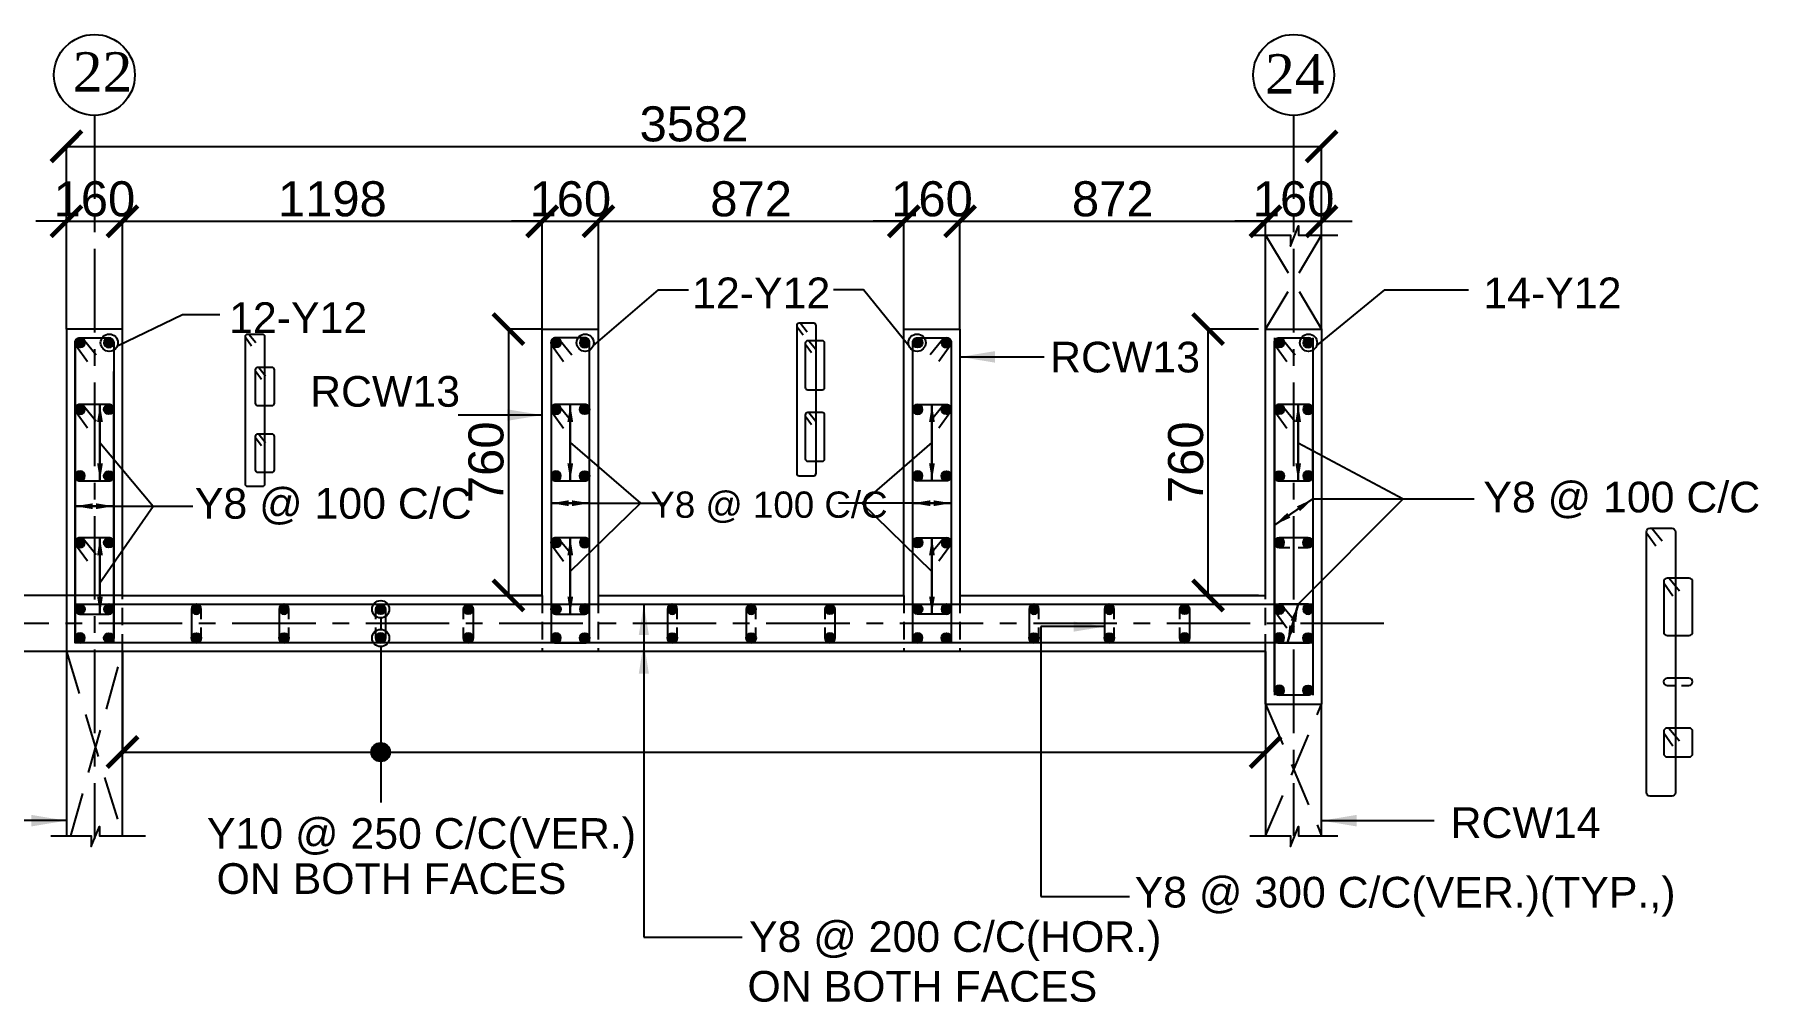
# Model space of a CAD drawing. Header units: inches. Extents: x 200139 to 352388, y -289304 to -188971.
# Drawn here: x 301355 to 321034, y -210664 to -199629 of the extents above; entities that cross this region are included whole.
import ezdxf

# ---------------------------------------------------------------- set-up
doc = ezdxf.new("R2010")
doc.units = ezdxf.units.IN
doc.header["$MEASUREMENT"] = 0
doc.linetypes.add('CENTER', pattern=[50.8, 31.75, -6.35, 6.35, -6.35])
doc.linetypes.add('Hidden', pattern=[3, 2, -1])
for name, color, linetype in [('1', 8, 'Continuous'), ('160 WALL OPEING', 1, 'Continuous'), ('5', 2, 'Continuous'), ('ARROW', 5, 'Continuous'), ('DIM', 251, 'Continuous'), ('GIRD CIR', 1, 'Continuous'), ('GIRD TEXT', 4, 'Continuous'), ('GRID', 8, 'CENTER'), ('LINKS', 3, 'Continuous'), ('OPENING', 1, 'Continuous'), ('SHEAR WALL', 6, 'Continuous'), ('STRRIUPS', 6, 'Continuous'), ('Ttxt', 3, 'Continuous')]:
    doc.layers.add(name, color=color, linetype=linetype)
doc.layers.add('Tex', color=3, linetype='Continuous', lineweight=13)
doc.styles.add('Arial', font='arial.ttf', dxfattribs={"height": 400})
doc.styles.add('T200', font='sanss___.ttf', dxfattribs={"height": 250})
doc.styles.add('T400', font='romantic.ttf')
doc.dimstyles.new('SCALE-25', dxfattribs={"dimtxt": 400, "dimasz": 350, "dimexe": 0, "dimexo": 0, "dimgap": 50, "dimtad": 1, "dimdec": 0, "dimlfac": 0.25, "dimzin": 0, "dimdsep": 46, "dimtxsty": 'Arial', "dimblk": 'ARCHTICK', "dimcen": 0, "dimclrd": 5, "dimclre": 8, "dimclrt": 1, "dimadec": 0, "dimazin": 0, "dimtfac": 1, "dimtdec": 0, "dimtix": 1, "dimtmove": 2, "dimatfit": 3, "dimfxl": 0, "dimtolj": 1, "dimtzin": 0, "dimlwd": -1, "dimarcsym": 0})
doc.dimstyles.new('T200', dxfattribs={"dimtxt": 300, "dimasz": 150, "dimexe": 0, "dimexo": 0, "dimgap": 5, "dimtad": 1, "dimdec": 0, "dimrnd": 5, "dimzin": 0, "dimdsep": 46, "dimtxsty": 'T200', "dimblk": 'ARCHTICK', "dimcen": 300, "dimclrd": 5, "dimclre": 252, "dimclrt": 1, "dimadec": 0, "dimazin": 0, "dimtfac": 50, "dimtdec": 0, "dimtofl": 0, "dimtmove": 2, "dimatfit": 3, "dimfxl": 1, "dimtolj": 1, "dimtzin": 0, "dimarcsym": 2})

# ---------------------------------------------------------------- blocks, each defined once
blk = doc.blocks.new('R1')
at = {"layer": '5'}
h = blk.add_hatch(color=256, dxfattribs=at)
edge = h.paths.add_edge_path()
edge.add_arc((0, 0), 69.6, 0, 360)
at = {"layer": '5', "color": 6}
blk.add_circle((0, 0), 69.6, dxfattribs=at)
blk = doc.blocks.new('_ARCHTICK')
at = {"color": 0, "linetype": 'ByBlock', "const_width": 0.15}
blk.add_lwpolyline([(-0.5, -0.5), (0.5, 0.5)], dxfattribs=at)
blk = doc.blocks.new('*D98')
at = {"layer": 'Defpoints', "color": 0}
for p in [(307151, -202991, 15), (306765, -206031), (307151, -206031, 15)]:
    blk.add_point(p, dxfattribs=at)
at = {"layer": 'DIM', "color": 8, "lineweight": -2}
for p, q in [((307151, -202991), (306765, -202991)), ((307151, -206031), (306765, -206031))]:
    blk.add_line(p, q, dxfattribs=at)
at = {"layer": 'DIM', "color": 5}
blk.add_line((306765, -202991), (306765, -206031), dxfattribs=at)
at = {"layer": 'DIM', "color": 5, "xscale": 350, "yscale": 350, "zscale": 350}
for p, rotation in [((306765, -202991), 90), ((306765, -206031), 270)]:
    blk.add_blockref('_ARCHTICK', p, dxfattribs=dict(at, rotation=rotation))
at = {"layer": 'DIM', "color": 1, "insert": (306511, -204511), "char_height": 400, "attachment_point": 5, "rotation": 90, "style": 'Arial'}
blk.add_mtext('\\A1;760', dxfattribs=at)
blk = doc.blocks.new('ARCHTICK')
at = {"color": 0, "const_width": 0.15}
blk.add_lwpolyline([(-0.5, -0.5), (0.5, 0.5)], dxfattribs=at)
blk = doc.blocks.new('*D99')
at = {"layer": 'Defpoints', "color": 0}
for p in [(301007, -206031), (302359, -206031, 15), (301719, -206671, 15)]:
    blk.add_point(p, dxfattribs=at)
at = {"layer": 'DIM', "color": 5}
for p, q in [((301007, -206031), (301007, -205681)), ((301007, -206671), (301007, -206031)), ((301007, -206671), (301007, -207021))]:
    blk.add_line(p, q, dxfattribs=at)
at = {"layer": 'DIM', "color": 8, "lineweight": -2}
for p, q in [((302359, -206031), (301007, -206031)), ((301719, -206671), (301007, -206671))]:
    blk.add_line(p, q, dxfattribs=at)
at = {"layer": 'DIM', "color": 5, "xscale": 350, "yscale": 350, "zscale": 350}
for p, rotation in [((301007, -206031), 270), ((301007, -206671), 90)]:
    blk.add_blockref('_ARCHTICK', p, dxfattribs=dict(at, rotation=rotation))
at = {"layer": 'DIM', "color": 1, "insert": (300753, -206351), "char_height": 400, "attachment_point": 5, "rotation": 90, "style": 'Arial'}
blk.add_mtext('\\A1;160', dxfattribs=at)
blk = doc.blocks.new('A$C3B863E9A')
at = {"layer": 'STRRIUPS', "ltscale": 0.2}
for p, q in [((0, 0), (158, -194)), ((-81, -72), (61, -268)), ((113, -472), (255, -668)), ((193, -400), (352, -594)), ((113, -2112, 59), (255, -2308, 59)), ((193, -2040, 59), (352, -2234, 59))]:
    blk.add_line(p, q, dxfattribs=at)
for points in [[(-26, -3480), (304, -3480, 0.414214), (359, -3425), (359, -55, 0.414214), (304, 0), (-26, 0, 0.414214), (-81, -55), (-81, -3425, 0.414214)], [(168, -1520), (498, -1520, 0.414214), (553, -1465), (553, -455, 0.414214), (498, -400), (168, -400, 0.414214), (113, -455), (113, -1465, 0.414214)]]:
    blk.add_lwpolyline(points, format="xyb", close=True, dxfattribs=at)
at = {"layer": 'STRRIUPS', "ltscale": 0.2, "elevation": 59}
blk.add_lwpolyline([(168, -3151), (498, -3151, 0.414214), (553, -3096), (553, -2095, 0.414214), (498, -2040), (168, -2040, 0.414214), (113, -2095), (113, -3096, 0.414214)], format="xyb", close=True, dxfattribs=at)
blk = doc.blocks.new('*D100')
at = {"layer": 'Defpoints', "color": 0}
for p in [(302359, -201761), (301719, -202991, 15), (302359, -202991, 15)]:
    blk.add_point(p, dxfattribs=at)
at = {"layer": 'DIM', "color": 5}
for p, q in [((301719, -201761), (301369, -201761)), ((301719, -201761), (302359, -201761)), ((302359, -201761), (302709, -201761))]:
    blk.add_line(p, q, dxfattribs=at)
at = {"layer": 'DIM', "color": 8, "lineweight": -2}
for p, q in [((301719, -202991), (301719, -201761)), ((302359, -202991), (302359, -201761))]:
    blk.add_line(p, q, dxfattribs=at)
at = {"layer": 'DIM', "color": 5, "xscale": 350, "yscale": 350, "zscale": 350}
blk.add_blockref('_ARCHTICK', (301719, -201761), dxfattribs=at)
at = {"layer": 'DIM', "color": 5, "xscale": 350, "yscale": 350, "zscale": 350, "rotation": 180}
blk.add_blockref('_ARCHTICK', (302359, -201761), dxfattribs=at)
at = {"layer": 'DIM', "color": 1, "insert": (302039, -201507), "char_height": 400, "attachment_point": 5, "style": 'Arial'}
blk.add_mtext('\\A1;160', dxfattribs=at)
blk = doc.blocks.new('*D101')
at = {"layer": 'Defpoints', "color": 0}
for p in [(307151, -201761), (302359, -202991, 15), (307151, -202991)]:
    blk.add_point(p, dxfattribs=at)
at = {"layer": 'DIM', "color": 8, "lineweight": -2}
for p, q in [((302359, -202991), (302359, -201761)), ((307151, -202991), (307151, -201761))]:
    blk.add_line(p, q, dxfattribs=at)
at = {"layer": 'DIM', "color": 5}
blk.add_line((302359, -201761), (307151, -201761), dxfattribs=at)
at = {"layer": 'DIM', "color": 5, "xscale": 350, "yscale": 350, "zscale": 350, "rotation": 180}
blk.add_blockref('_ARCHTICK', (302359, -201761), dxfattribs=at)
at = {"layer": 'DIM', "color": 5, "xscale": 350, "yscale": 350, "zscale": 350}
blk.add_blockref('_ARCHTICK', (307151, -201761), dxfattribs=at)
at = {"layer": 'DIM', "color": 1, "insert": (304755, -201507), "char_height": 400, "attachment_point": 5, "style": 'Arial'}
blk.add_mtext('\\A1;1198', dxfattribs=at)
blk = doc.blocks.new('*D102')
at = {"layer": 'Defpoints', "color": 0}
for p in [(307791, -201761), (307151, -202991), (307791, -202991, 15)]:
    blk.add_point(p, dxfattribs=at)
at = {"layer": 'DIM', "color": 5}
for p, q in [((307151, -201761), (306801, -201761)), ((307151, -201761), (307791, -201761)), ((307791, -201761), (308141, -201761))]:
    blk.add_line(p, q, dxfattribs=at)
at = {"layer": 'DIM', "color": 8, "lineweight": -2}
for p, q in [((307151, -202991), (307151, -201761)), ((307791, -202991), (307791, -201761))]:
    blk.add_line(p, q, dxfattribs=at)
at = {"layer": 'DIM', "color": 5, "xscale": 350, "yscale": 350, "zscale": 350}
blk.add_blockref('_ARCHTICK', (307151, -201761), dxfattribs=at)
at = {"layer": 'DIM', "color": 5, "xscale": 350, "yscale": 350, "zscale": 350, "rotation": 180}
blk.add_blockref('_ARCHTICK', (307791, -201761), dxfattribs=at)
at = {"layer": 'DIM', "color": 1, "insert": (307471, -201507), "char_height": 400, "attachment_point": 5, "style": 'Arial'}
blk.add_mtext('\\A1;160', dxfattribs=at)
blk = doc.blocks.new('*D103')
at = {"layer": 'Defpoints', "color": 0}
for p in [(311279, -201761), (307791, -202991, 15), (311279, -202991, 15)]:
    blk.add_point(p, dxfattribs=at)
at = {"layer": 'DIM', "color": 8, "lineweight": -2}
for p, q in [((307791, -202991), (307791, -201761)), ((311279, -202991), (311279, -201761))]:
    blk.add_line(p, q, dxfattribs=at)
at = {"layer": 'DIM', "color": 5}
blk.add_line((307791, -201761), (311279, -201761), dxfattribs=at)
at = {"layer": 'DIM', "color": 5, "xscale": 350, "yscale": 350, "zscale": 350, "rotation": 180}
blk.add_blockref('_ARCHTICK', (307791, -201761), dxfattribs=at)
at = {"layer": 'DIM', "color": 5, "xscale": 350, "yscale": 350, "zscale": 350}
blk.add_blockref('_ARCHTICK', (311279, -201761), dxfattribs=at)
at = {"layer": 'DIM', "color": 1, "insert": (309535, -201507), "char_height": 400, "attachment_point": 5, "style": 'Arial'}
blk.add_mtext('\\A1;872', dxfattribs=at)
blk = doc.blocks.new('*D104')
at = {"layer": 'Defpoints', "color": 0}
for p in [(311919, -201761), (311279, -202991, 15), (311919, -202991, 15)]:
    blk.add_point(p, dxfattribs=at)
at = {"layer": 'DIM', "color": 5}
for p, q in [((311279, -201761), (310929, -201761)), ((311279, -201761), (311919, -201761)), ((311919, -201761), (312269, -201761))]:
    blk.add_line(p, q, dxfattribs=at)
at = {"layer": 'DIM', "color": 8, "lineweight": -2}
for p, q in [((311279, -202991), (311279, -201761)), ((311919, -202991), (311919, -201761))]:
    blk.add_line(p, q, dxfattribs=at)
at = {"layer": 'DIM', "color": 5, "xscale": 350, "yscale": 350, "zscale": 350}
blk.add_blockref('_ARCHTICK', (311279, -201761), dxfattribs=at)
at = {"layer": 'DIM', "color": 5, "xscale": 350, "yscale": 350, "zscale": 350, "rotation": 180}
blk.add_blockref('_ARCHTICK', (311919, -201761), dxfattribs=at)
at = {"layer": 'DIM', "color": 1, "insert": (311599, -201507), "char_height": 400, "attachment_point": 5, "style": 'Arial'}
blk.add_mtext('\\A1;160', dxfattribs=at)
blk = doc.blocks.new('*D105')
at = {"layer": 'Defpoints', "color": 0}
for p in [(315407, -201761), (315407, -201919, 15), (311919, -202991, 15)]:
    blk.add_point(p, dxfattribs=at)
at = {"layer": 'DIM', "color": 8, "lineweight": -2}
for p, q in [((311919, -202991), (311919, -201761)), ((315407, -201919), (315407, -201761))]:
    blk.add_line(p, q, dxfattribs=at)
at = {"layer": 'DIM', "color": 5}
blk.add_line((311919, -201761), (315407, -201761), dxfattribs=at)
at = {"layer": 'DIM', "color": 5, "xscale": 350, "yscale": 350, "zscale": 350, "rotation": 180}
blk.add_blockref('_ARCHTICK', (311919, -201761), dxfattribs=at)
at = {"layer": 'DIM', "color": 5, "xscale": 350, "yscale": 350, "zscale": 350}
blk.add_blockref('_ARCHTICK', (315407, -201761), dxfattribs=at)
at = {"layer": 'DIM', "color": 1, "insert": (313663, -201507), "char_height": 400, "attachment_point": 5, "style": 'Arial'}
blk.add_mtext('\\A1;872', dxfattribs=at)
blk = doc.blocks.new('*D106')
at = {"layer": 'Defpoints', "color": 0}
for p in [(316047, -201761), (315407, -201919, 15), (316047, -201919, 15)]:
    blk.add_point(p, dxfattribs=at)
at = {"layer": 'DIM', "color": 5}
for p, q in [((315407, -201761), (315057, -201761)), ((315407, -201761), (316047, -201761)), ((316047, -201761), (316397, -201761))]:
    blk.add_line(p, q, dxfattribs=at)
at = {"layer": 'DIM', "color": 8, "lineweight": -2}
for p, q in [((315407, -201919), (315407, -201761)), ((316047, -201919), (316047, -201761))]:
    blk.add_line(p, q, dxfattribs=at)
at = {"layer": 'DIM', "color": 5, "xscale": 350, "yscale": 350, "zscale": 350}
blk.add_blockref('_ARCHTICK', (315407, -201761), dxfattribs=at)
at = {"layer": 'DIM', "color": 5, "xscale": 350, "yscale": 350, "zscale": 350, "rotation": 180}
blk.add_blockref('_ARCHTICK', (316047, -201761), dxfattribs=at)
at = {"layer": 'DIM', "color": 1, "insert": (315727, -201507), "char_height": 400, "attachment_point": 5, "style": 'Arial'}
blk.add_mtext('\\A1;160', dxfattribs=at)
blk = doc.blocks.new('*D107')
at = {"layer": 'Defpoints', "color": 0}
for p in [(316047, -200906), (316047, -202376, 15), (301719, -202991)]:
    blk.add_point(p, dxfattribs=at)
at = {"layer": 'DIM', "color": 8, "lineweight": -2}
for p, q in [((301719, -202991), (301719, -200906)), ((316047, -202376), (316047, -200906))]:
    blk.add_line(p, q, dxfattribs=at)
at = {"layer": 'DIM', "color": 5}
blk.add_line((301719, -200906), (316047, -200906), dxfattribs=at)
at = {"layer": 'DIM', "color": 5, "xscale": 350, "yscale": 350, "zscale": 350, "rotation": 180}
blk.add_blockref('_ARCHTICK', (301719, -200906), dxfattribs=at)
at = {"layer": 'DIM', "color": 5, "xscale": 350, "yscale": 350, "zscale": 350}
blk.add_blockref('_ARCHTICK', (316047, -200906), dxfattribs=at)
at = {"layer": 'DIM', "color": 1, "insert": (308883, -200652), "char_height": 400, "attachment_point": 5, "style": 'Arial'}
blk.add_mtext('\\A1;3582', dxfattribs=at)
blk = doc.blocks.new('*D108')
at = {"layer": 'Defpoints', "color": 0}
for p in [(302359, -206671, -14), (315407, -206671, -14), (315407, -207818)]:
    blk.add_point(p, dxfattribs=at)
at = {"layer": 'DIM', "color": 8, "lineweight": -2}
for p, q in [((302359, -206671), (302359, -207818)), ((315407, -206671), (315407, -207818))]:
    blk.add_line(p, q, dxfattribs=at)
at = {"layer": 'DIM', "color": 5}
blk.add_line((302359, -207818), (315407, -207818), dxfattribs=at)
at = {"layer": 'DIM', "color": 5, "xscale": 350, "yscale": 350, "zscale": 350, "rotation": 180}
blk.add_blockref('_ARCHTICK', (302359, -207818), dxfattribs=at)
at = {"layer": 'DIM', "color": 5, "xscale": 350, "yscale": 350, "zscale": 350}
blk.add_blockref('_ARCHTICK', (315407, -207818), dxfattribs=at)
blk = doc.blocks.new('*D156')
at = {"layer": 'Defpoints', "color": 0}
for p in [(314751, -202991), (315327, -202991, 15), (315327, -206031, 15)]:
    blk.add_point(p, dxfattribs=at)
at = {"layer": 'DIM', "color": 8, "lineweight": -2}
for p, q in [((315327, -202991), (314751, -202991)), ((315327, -206031), (314751, -206031))]:
    blk.add_line(p, q, dxfattribs=at)
at = {"layer": 'DIM', "color": 5}
blk.add_line((314751, -206031), (314751, -202991), dxfattribs=at)
at = {"layer": 'DIM', "color": 5, "xscale": 350, "yscale": 350, "zscale": 350}
for p, rotation in [((314751, -202991), 90), ((314751, -206031), 270)]:
    blk.add_blockref('_ARCHTICK', p, dxfattribs=dict(at, rotation=rotation))
at = {"layer": 'DIM', "color": 1, "insert": (314497, -204511), "char_height": 400, "attachment_point": 5, "rotation": 90, "style": 'Arial'}
blk.add_mtext('\\A1;760', dxfattribs=at)
blk = doc.blocks.new('A$C0569329F')
at = {"layer": 'LINKS', "elevation": -44}
blk.add_lwpolyline([(295, -2198), (408, -2198, 1), (408, -2086), (79, -2086, 1), (79, -2198), (199, -2198)], format="xyb", dxfattribs=at)
at = {"layer": 'STRRIUPS', "ltscale": 0.2}
for p, q in [((-239, 122), (-97, -75)), ((-158, 194), (0, 0)), ((24, -638, -15), (165, -835, -15)), ((105, -567, -15), (263, -760, -15)), ((104, -2846, -59), (263, -3040, -59)), ((24, -2918, -59), (165, -3115, -59))]:
    blk.add_line(p, q, dxfattribs=at)
for points in [[(-184, 194), (146, 194, -0.414214), (201, 139), (201, -3829, -0.414214), (146, -3884), (-184, -3884, -0.414214), (-239, -3829), (-239, 139, -0.414214)], [(79, -3286), (409, -3286, 0.414214), (464, -3231), (464, -2901, 0.414214), (409, -2846), (79, -2846, 0.414214), (24, -2901), (24, -3231, 0.414214)]]:
    blk.add_lwpolyline(points, format="xyb", close=True, dxfattribs=at)
at = {"layer": 'STRRIUPS', "ltscale": 0.2, "elevation": -29}
blk.add_lwpolyline([(79, -1438), (409, -1438, 0.414214), (464, -1383), (464, -622, 0.414214), (409, -567), (79, -567, 0.414214), (24, -622), (24, -1383, 0.414214)], format="xyb", close=True, dxfattribs=at)
blk = doc.blocks.new('A$C47123D2C')
at = {"layer": 'STRRIUPS', "ltscale": 0.2}
for p, q in [((-139, 0), (19, -194)), ((-220, -72), (-78, -268)), ((87, -760, 15), (243, -950, 15)), ((4, -828, 15), (146, -1025, 15)), ((4, -2348, 44), (146, -2545, 44)), ((87, -2280, 44), (243, -2470, 44))]:
    blk.add_line(p, q, dxfattribs=at)
blk.add_lwpolyline([(-165, 0), (165, 0, -0.414214), (220, -55), (220, -3425, -0.414214), (165, -3480), (-165, -3480, -0.414214), (-220, -3425), (-220, -55, -0.414214)], format="xyb", close=True, dxfattribs=at)
for points, elevation in [([(59, -1631), (389, -1631, 0.414214), (444, -1576), (444, -815, 0.414214), (389, -760), (59, -760, 0.414214), (4, -815), (4, -1576, 0.414214)], 29), ([(59, -3151), (389, -3151, 0.414214), (444, -3096), (444, -2335, 0.414214), (389, -2280), (59, -2280, 0.414214), (4, -2335), (4, -3096, 0.414214)], 59)]:
    blk.add_lwpolyline(points, format="xyb", close=True, dxfattribs=dict(at, elevation=elevation))

msp = doc.modelspace()

# ---------------------------------------------------------------- hatches: boundary and pattern name
at = {"layer": 'ARROW'}
h = msp.add_hatch(color=256, dxfattribs=at)
edge = h.paths.add_edge_path()
edge.add_arc((305306.5, -207818.4), 106, 0, 360)

# ---------------------------------------------------------------- linework, layer by layer
at = {"layer": '1', "linetype": 'Hidden', "ltscale": 100}
for p, q in [((302358.8, -206671.3, 14.7), (302358.8, -206031.3, 14.7)), ((307150.8, -206031.3), (307150.8, -206671.3)), ((307790.8, -206031.3, 14.7), (307790.8, -206671.3, 14.7)), ((311279.1, -206031.3), (311279.1, -206671.3)), ((311919.1, -206031.3, 14.7), (311919.1, -206671.3, 14.7)), ((315407.4, -206671.3, 14.7), (315407.4, -206031.3, 14.7))]:
    msp.add_line(p, q, dxfattribs=at)
at = {"layer": '1', "elevation": 132.7}
for points in [[(315228.5, -201918.9), (315691, -201918.9), (315691, -202043.3), (315784.5, -201813.3), (315784.5, -201918.9), (316230.2, -201918.9)], [(301539.9, -208772.3), (302002.4, -208772.3), (302002.4, -208896.7), (302096, -208666.7), (302096, -208772.3), (302621.7, -208772.3)], [(315228.5, -208772.3), (315691, -208772.3), (315691, -208896.7), (315784.5, -208666.7), (315784.5, -208772.3), (316230.2, -208772.3)]]:
    msp.add_lwpolyline(points, dxfattribs=at)
at = {"layer": '160 WALL OPEING', "linetype": 'Hidden', "ltscale": 250}
for p, q in [((315407.4, -202991.3), (316047.4, -201918.9)), ((315407.4, -201918.9), (316047.4, -202991.3, 14.7)), ((301718.8, -206671.3, 14.7), (302358.8, -208772.3, 14.7)), ((301771.2, -208772.3, 132.7), (302358.8, -206671.3, 14.7)), ((315407.4, -208772.3, 14.7), (316047.4, -207269.3, 14.7)), ((315407.4, -207269.3, 14.7), (316047.4, -208772.3, 14.7))]:
    msp.add_line(p, q, dxfattribs=at)
at = {"layer": '5'}
for p, q in [((315507.4, -203091.3, 14.7), (315507.4, -207169.3, 14.7)), ((315947.4, -203091.3, 14.7), (315947.4, -207169.3, 14.7))]:
    msp.add_line(p, q, dxfattribs=at)
for points, elevation in [([(301818.8, -203171.3), (301818.8, -206571.3)], 14.7), ([(307250.8, -203171.3), (307250.8, -206571.3)], 14.7), ([(311819.1, -203171.3), (311819.1, -206571.3)], 14.7), ([(302258.8, -206571.3), (302258.8, -203476.4)], 14.7), ([(307690.8, -206571.3), (307690.8, -203836.4)], 14.7), ([(311379.1, -206571.3), (311379.1, -203836.4)], 14.7), ([(315947.4, -206571.3), (301818.8, -206571.3), (301818.8, -206131.3), (315947.4, -206131.3)], 73.7)]:
    msp.add_lwpolyline(points, dxfattribs=dict(at, elevation=elevation))
at = {"layer": 'ARROW'}
for p, q in [((302102.7, -204287, 44.2), (302711.4, -205012, 14.7)), ((307470.8, -204287, 14.7), (308272, -204977.8, 14.7)), ((311599.1, -204287, 14.7), (310797.9, -204977.8, 14.7)), ((315779.6, -204287.3, 44.2), (316978, -204929.5, 14.7)), ((302102.7, -205887, 73.7), (302711.4, -205012, 14.7)), ((302258.8, -205012, 14.7), (303164, -205012, 14.7)), ((307470.8, -205757.6, 73.7), (308272, -204977.8, 14.7)), ((307690.8, -204977.8, 14.7), (308537.2, -204977.8, 14.7)), ((311379.1, -204977.8, 14.7), (310532.7, -204977.8, 14.7)), ((311599.1, -205757.6, 73.7), (310797.9, -204977.8, 14.7)), ((315779.6, -206131.3, 14.7), (316978, -204929.5, 14.7)), ((315947.4, -204929.5, 14.7), (317787.7, -204929.5, 14.7)), ((305306.5, -206286.2, 73.7), (305306.5, -206417.1, 73.7)), ((305306.5, -206614.2, 73.7), (305306.5, -208394.2, 73.7))]:
    msp.add_line(p, q, dxfattribs=at)
at = {"layer": 'ARROW', "linetype": 'Continuous'}
msp.add_line((312842.7, -209465.6, 14.8), (313853.6, -209465.6, 14.8), dxfattribs=at)
at = {"layer": 'ARROW'}
for points, elevation in [([(307733.2, -203181.2), (308476.5, -202543.6), (308819.7, -202543.6)], 14.8), ([(311336.7, -203181.2), (310818.8, -202543.6), (310475.6, -202543.6)], 14.8), ([(315989.8, -203181.2), (316768.5, -202543.6), (317723.2, -202543.6)], 73.7), ([(302301.2, -203181.2), (303044.5, -202826.1), (303469.2, -202826.1)], 14.8)]:
    msp.add_lwpolyline(points, dxfattribs=dict(at, elevation=elevation))
for centre, radius in [((302208.8, -203147, 14.8), 98.5), ((307640.8, -203147, 14.8), 98.5), ((311429.1, -203147, 14.8), 98.5), ((315897.4, -203147, 14.8), 98.5), ((305306.5, -206187.7, 73.7), 98.5), ((305306.5, -206515.7, 73.7), 98.5), ((305306.5, -207818.4, 87.3), 106)]:
    msp.add_circle(centre, radius, dxfattribs=at)
at = {"layer": 'GIRD CIR'}
for centre in [(302038.8, -200091.1, 14.7), (315727.4, -200091.1, 14.7)]:
    msp.add_circle(centre, 461.7, dxfattribs=at)
at = {"layer": 'GRID', "ltscale": 30}
for p, q in [((302038.8, -200552.9, 14.7), (302038.8, -208807.3, 14.7)), ((315727.4, -200552.9, 14.7), (315727.4, -208772.3, 14.7)), ((316756.8, -206351.3, 14.7), (300142.3, -206351.3, 14.7))]:
    msp.add_line(p, q, dxfattribs=at)
at = {"layer": 'LINKS'}
for points, elevation in [([(315779.1, -205482.7), (315891.7, -205482.7, 1), (315891.7, -205371.3), (315563.1, -205371.3, 1), (315563.1, -205482.7), (315682.6, -205482.7)], 29.5), ([(303258.8, -206299.7), (303258.8, -206187, 1), (303147.5, -206187), (303147.5, -206515.7, 1), (303258.8, -206515.7), (303258.8, -206396.1)], 73.7), ([(304258.8, -206299.7), (304258.8, -206187, 1), (304147.5, -206187), (304147.5, -206515.7, 1), (304258.8, -206515.7), (304258.8, -206396.1)], 73.7), ([(305250.8, -206299.7), (305250.8, -206187, -1), (305362.2, -206187), (305362.2, -206515.7, -1), (305250.8, -206515.7), (305250.8, -206396.1)], 73.7), ([(306250.8, -206299.7), (306250.8, -206187, -1), (306362.2, -206187), (306362.2, -206515.7, -1), (306250.8, -206515.7), (306250.8, -206396.1)], 73.7), ([(308690.8, -206299.7), (308690.8, -206187, 1), (308579.5, -206187), (308579.5, -206515.7, 1), (308690.8, -206515.7), (308690.8, -206396.1)], 73.7), ([(309590.6, -206299.7), (309590.6, -206187, 1), (309479.3, -206187), (309479.3, -206515.7, 1), (309590.6, -206515.7), (309590.6, -206396.1)], 73.7), ([(310379.1, -206299.7), (310379.1, -206187, -1), (310490.5, -206187), (310490.5, -206515.7, -1), (310379.1, -206515.7), (310379.1, -206396.1)], 73.7), ([(312819.1, -206299.7), (312819.1, -206187, 1), (312707.7, -206187), (312707.7, -206515.7, 1), (312819.1, -206515.7), (312819.1, -206396.1)], 14.8), ([(313678.9, -206299.7), (313678.9, -206187, 1), (313567.6, -206187), (313567.6, -206515.7, 1), (313678.9, -206515.7), (313678.9, -206396.1)], 14.8), ([(314427.4, -206299.7), (314427.4, -206187, -1), (314538.8, -206187), (314538.8, -206515.7, -1), (314427.4, -206515.7), (314427.4, -206396.1)], 14.8)]:
    msp.add_lwpolyline(points, format="xyb", dxfattribs=dict(at, elevation=elevation))
at = {"layer": 'OPENING', "color": 1}
for p, q in [((315407.4, -202991.3, 14.7), (315407.4, -201918.9, 14.7)), ((316047.4, -202991.3, 14.7), (316047.4, -201918.9, 14.7))]:
    msp.add_line(p, q, dxfattribs=at)
at = {"layer": 'OPENING', "color": 1, "elevation": 14.7}
for points in [[(301718.8, -206671.3), (301718.8, -208772.3)], [(302358.8, -208772.3), (302358.8, -206671.3)], [(315407.4, -207269.3), (315407.4, -208772.3)], [(316047.4, -208772.3), (316047.4, -207269.3)]]:
    msp.add_lwpolyline(points, dxfattribs=at)
at = {"layer": 'SHEAR WALL', "color": 4}
for p, q in [((302358.8, -206671.3, 14.7), (301718.8, -206671.3, 14.7)), ((315407.4, -207269.3, 14.7), (316047.4, -207269.3, 14.7))]:
    msp.add_line(p, q, dxfattribs=at)
at = {"layer": 'SHEAR WALL', "color": 4, "elevation": 14.7}
for points in [[(302358.8, -206031.3), (302358.8, -202991.3), (301718.8, -202991.3), (301718.8, -206671.3)], [(307150.8, -206031.3), (307150.8, -202991.3), (307790.8, -202991.3), (307790.8, -206031.3)], [(311279.1, -206031.3), (311279.1, -202991.3), (311919.1, -202991.3), (311919.1, -206031.3)], [(315407.4, -206031.3), (315407.4, -202991.3), (316047.4, -202991.3), (316047.4, -207269.3)], [(302358.8, -206031.3), (307150.8, -206031.3)], [(307790.8, -206031.3), (311279.1, -206031.3)], [(311919.1, -206031.3), (315407.4, -206031.3)], [(315407.4, -206671.3), (302358.8, -206671.3)], [(315407.4, -207269.3), (315407.4, -207269.3), (315407.4, -206671.3)]]:
    msp.add_lwpolyline(points, dxfattribs=at)
at = {"layer": 'STRRIUPS', "ltscale": 0.2}
for p, q in [((301835.8, -203186.8, 14.7), (301960.5, -203359.7, 14.7)), ((301924.7, -203122.3, 14.7), (302057.8, -203285, 14.7)), ((307267.8, -203186.8, 14.7), (307392.5, -203359.7, 14.7)), ((307356.7, -203122.3, 14.7), (307489.8, -203285, 14.7)), ((311713.2, -203122.3, 14.7), (311580.1, -203285, 14.7)), ((311802.1, -203186.8, 14.7), (311677.4, -203359.7, 14.7)), ((315524.4, -203186.8, 73.7), (315649.1, -203359.7, 73.7)), ((315613.3, -203122.3, 73.7), (315746.4, -203285, 73.7)), ((301836, -203943.4, 29.5), (301960.7, -204116.3, 29.5)), ((301924.8, -203878.9, 29.5), (302057.9, -204041.6, 29.5)), ((307267.8, -203946.8, 29.5), (307392.5, -204119.7, 29.5)), ((307356.7, -203882.3, 29.5), (307489.8, -204045, 29.5)), ((311713.2, -203882.3, 29.5), (311580.1, -204045, 29.5)), ((311802.1, -203946.8, 29.5), (311677.4, -204119.7, 29.5)), ((315524.4, -203946.8, 59), (315649.1, -204119.7, 59)), ((315613.3, -203882.3, 59), (315746.4, -204045, 59)), ((301924.8, -205398.9, 59), (302057.9, -205561.6, 59)), ((307356.7, -205402.3, 117.9), (307489.8, -205565, 117.9)), ((311713.2, -205402.3, 117.9), (311580.1, -205565, 117.9)), ((301836, -205463.4, 59), (301960.7, -205636.3, 59)), ((307267.8, -205466.8, 117.9), (307392.5, -205639.7, 117.9)), ((311802.1, -205466.8, 117.9), (311677.4, -205639.7, 117.9)), ((315524.4, -206226.8, 14.7), (315649.1, -206399.7, 14.7)), ((315613.3, -206162.3, 14.7), (315746.4, -206325, 14.7))]:
    msp.add_line(p, q, dxfattribs=at)
for points, elevation in [([(301873.8, -203091.3), (302203.8, -203091.3, -0.4142136), (302258.8, -203146.3), (302258.8, -206516.3, -0.4142136), (302203.8, -206571.3), (301873.8, -206571.3, -0.4142136), (301818.8, -206516.3), (301818.8, -203146.3, -0.4142136)], 14.7), ([(307305.8, -206571.3), (307635.8, -206571.3, 0.4142136), (307690.8, -206516.3), (307690.8, -203146.3, 0.4142136), (307635.8, -203091.3), (307305.8, -203091.3, 0.4142136), (307250.8, -203146.3), (307250.8, -206516.3, 0.4142136)], 14.7), ([(311764.1, -206571.3), (311434.1, -206571.3, -0.4142136), (311379.1, -206516.3), (311379.1, -203146.3, -0.4142136), (311434.1, -203091.3), (311764.1, -203091.3, -0.4142136), (311819.1, -203146.3), (311819.1, -206516.3, -0.4142136)], 14.7), ([(315562.4, -203091.3), (315892.4, -203091.3, -0.4142136), (315947.4, -203146.3), (315947.4, -207114.3, -0.4142136), (315892.4, -207169.3), (315562.4, -207169.3, -0.4142136), (315507.4, -207114.3), (315507.4, -203146.3, -0.4142136)], 73.7), ([(301873.8, -204722.7), (302203.8, -204722.7, 0.4142136), (302258.8, -204667.7), (302258.8, -203906.3, 0.4142136), (302203.8, -203851.3), (301873.8, -203851.3, 0.4142136), (301818.8, -203906.3), (301818.8, -204667.7, 0.4142136)], 44.2), ([(307305.8, -204722.7), (307635.8, -204722.7, 0.4142136), (307690.8, -204667.7), (307690.8, -203906.3, 0.4142136), (307635.8, -203851.3), (307305.8, -203851.3, 0.4142136), (307250.8, -203906.3), (307250.8, -204667.7, 0.4142136)], 14.7), ([(311764.1, -204722.7), (311434.1, -204722.7, -0.4142136), (311379.1, -204667.7), (311379.1, -203906.3, -0.4142136), (311434.1, -203851.3), (311764.1, -203851.3, -0.4142136), (311819.1, -203906.3), (311819.1, -204667.7, -0.4142136)], 14.7), ([(315562.4, -204722.7), (315892.4, -204722.7, 0.4142136), (315947.4, -204667.7), (315947.4, -203906.8, 0.4142136), (315892.4, -203851.8), (315562.4, -203851.8, 0.4142136), (315507.4, -203906.8), (315507.4, -204667.7, 0.4142136)], 44.2), ([(301873.8, -206242.7), (302203.8, -206242.7, 0.4142136), (302258.8, -206187.7), (302258.8, -205426.3, 0.4142136), (302203.8, -205371.3), (301873.8, -205371.3, 0.4142136), (301818.8, -205426.3), (301818.8, -206187.7, 0.4142136)], 73.7), ([(307305.8, -206242.7), (307635.8, -206242.7, 0.4142136), (307690.8, -206187.7), (307690.8, -205426.3, 0.4142136), (307635.8, -205371.3), (307305.8, -205371.3, 0.4142136), (307250.8, -205426.3), (307250.8, -206187.7, 0.4142136)], 73.7), ([(311764.1, -206242.7), (311434.1, -206242.7, -0.4142136), (311379.1, -206187.7), (311379.1, -205426.3, -0.4142136), (311434.1, -205371.3), (311764.1, -205371.3, -0.4142136), (311819.1, -205426.3), (311819.1, -206187.7, -0.4142136)], 73.7), ([(315562.4, -206571.3), (315892.4, -206571.3, 0.4142136), (315947.4, -206516.3), (315947.4, -206186.3, 0.4142136), (315892.4, -206131.3), (315562.4, -206131.3, 0.4142136), (315507.4, -206186.3), (315507.4, -206516.3, 0.4142136)], 73.7)]:
    msp.add_lwpolyline(points, format="xyb", close=True, dxfattribs=dict(at, elevation=elevation))

# ---------------------------------------------------------------- block references
at = {"layer": '5', "yscale": 0.8000000000465661, "zscale": 0.8000000000465661}
for p, xscale, rotation in [((301874.5, -203147, 14.7), 0.8000000000465661, 90.00000000000001), ((302203.1, -203147, 14.7), -0.8000000000465661, 270), ((307306.5, -203147, 14.7), 0.8000000000465661, 90.00000000000001), ((307635.1, -203147, 14.7), -0.8000000000465661, 270), ((311434.8, -203147, 14.7), 0.8000000000465661, 90.00000000000001), ((311763.4, -203147, 14.7), -0.8000000000465661, 270), ((315563.1, -203147, 73.7), 0.8000000000465661, 90.00000000000001), ((315891.7, -203147, 73.7), -0.8000000000465661, 270), ((301874.5, -203907, 29.5), -0.8000000000465661, 90), ((302203.1, -203907, 29.5), 0.8000000000465661, 270), ((307306.5, -203907, 29.5), -0.8000000000465661, 90), ((307635.1, -203907, 29.5), 0.8000000000465661, 270), ((311434.8, -203907, 29.5), -0.8000000000465661, 90), ((311763.4, -203907, 29.5), 0.8000000000465661, 270), ((315563.1, -203907, 59), 0.8000000000465661, 90.00000000000001), ((315891.7, -203907, 59), -0.8000000000465661, 270), ((301874.5, -204667, 44.2), -0.8000000000465661, 90), ((302203.1, -204667, 44.2), 0.8000000000465661, 270), ((307306.5, -204667, 44.2), -0.8000000000465661, 90), ((307635.1, -204667, 44.2), 0.8000000000465661, 270), ((311434.8, -204667, 44.2), -0.8000000000465661, 90), ((311763.4, -204667, 44.2), 0.8000000000465661, 270), ((315563.1, -204667, 44.2), 0.8000000000465661, 90.00000000000001), ((315891.7, -204667, 44.2), -0.8000000000465661, 270), ((301874.5, -205427, 59), -0.8000000000465661, 90), ((302203.1, -205427, 59), 0.8000000000465661, 270), ((307306.5, -205427, 59), 0.8000000000465661, 90.00000000000001), ((307635.1, -205427, 59), -0.8000000000465661, 270), ((311434.8, -205427, 59), 0.8000000000465661, 90.00000000000001), ((311763.4, -205427, 59), -0.8000000000465661, 270), ((315563.1, -205427, 29.5), -0.8000000000465661, 90), ((315891.7, -205427, 29.5), 0.8000000000465661, 270), ((301874.5, -206187, 73.7), 0.8000000000465661, 90.00000000000001), ((302203.1, -206187, 73.7), -0.8000000000465661, 270), ((303203.1, -206187, 73.7), -0.8000000000465661, 270), ((304203.1, -206187, 73.7), -0.8000000000465661, 270), ((305306.5, -206187, 73.7), 0.8000000000465661, 90.00000000000001), ((306306.5, -206187, 73.7), 0.8000000000465661, 90.00000000000001), ((307306.5, -206187, 73.7), 0.8000000000465661, 90.00000000000001), ((307635.1, -206187, 73.7), -0.8000000000465661, 270), ((308635.1, -206187, 73.7), -0.8000000000465661, 270), ((309535, -206187, 73.7), -0.8000000000465661, 270), ((310434.8, -206187, 73.7), 0.8000000000465661, 90.00000000000001), ((311434.8, -206187, 73.7), 0.8000000000465661, 90.00000000000001), ((311763.4, -206187, 73.7), -0.8000000000465661, 270), ((312763.4, -206187, 14.8), -0.8000000000465661, 270), ((313623.2, -206187, 14.8), -0.8000000000465661, 270), ((314483.1, -206187, 14.8), 0.8000000000465661, 90.00000000000001), ((315563.1, -206187, 14.7), 0.8000000000465661, 90.00000000000001), ((315891.7, -206187, 14.7), -0.8000000000465661, 270), ((301874.5, -206515.7, 73.7), -0.8000000000465661, 90), ((302203.1, -206515.7, 73.7), 0.8000000000465661, 270), ((303203.1, -206515.7, 73.7), 0.8000000000465661, 270), ((304203.1, -206515.7, 73.7), 0.8000000000465661, 270), ((305306.5, -206515.7, 73.7), -0.8000000000465661, 90), ((306306.5, -206515.7, 73.7), -0.8000000000465661, 90), ((307306.5, -206515.7, 73.7), -0.8000000000465661, 90), ((307635.1, -206515.7, 73.7), 0.8000000000465661, 270), ((308635.1, -206515.7, 73.7), 0.8000000000465661, 270), ((309535, -206515.7, 73.7), 0.8000000000465661, 270), ((310434.8, -206515.7, 73.7), -0.8000000000465661, 90), ((311434.8, -206515.7, 73.7), -0.8000000000465661, 90), ((311763.4, -206515.7, 73.7), 0.8000000000465661, 270), ((312763.4, -206515.7, 14.8), 0.8000000000465661, 270), ((313623.2, -206515.7, 14.8), 0.8000000000465661, 270), ((314483.1, -206515.7, 14.8), -0.8000000000465661, 90), ((315563.1, -206515.7, 14.7), -0.8000000000465661, 90), ((315891.7, -206515.7, 14.7), 0.8000000000465661, 270), ((315563.1, -207113.7, 14.7), -0.8000000000465661, 90), ((315891.7, -207113.7, 14.7), 0.8000000000465661, 270)]:
    msp.add_blockref('R1', p, dxfattribs=dict(at, xscale=xscale, rotation=rotation))
at = {"layer": 'STRRIUPS', "color": 1}
for name, p, xscale, yscale, zscale in [('A$C47123D2C', (303872.2, -203048.4, -22.1), 0.5, 0.5, 0.5), ('A$C3B863E9A', (310096.9, -202924.1), 0.5, 0.5, 0.5), ('A$C0569329F', (319933.7, -205408.7), 0.75, 0.75, 0.75)]:
    msp.add_blockref(name, p, dxfattribs=dict(at, xscale=xscale, yscale=yscale, zscale=zscale))

# ---------------------------------------------------------------- texts
at = {"layer": 'GIRD TEXT', "ltscale": 7, "style": 'T400'}
for s, p in [('22', (301792.1, -200281.7)), ('24', (315400.3, -200304.2))]:
    msp.add_text(s, height=450, dxfattribs=at).set_placement(p)
at = {"layer": 'Tex', "style": 'Arial'}
for s, p in [('RCW13', (312947.7, -203485.5)), ('RCW13', (304501.1, -203877)), ('RCW14', (317519.3, -208797.5))]:
    msp.add_text(s, height=350, dxfattribs=at).set_placement(p)
at = {"layer": 'Ttxt', "color": 4, "style": 'Arial'}
for s, height, p in [('12-Y12', 350, (308861.8, -202752.7)), ('14-Y12', 350, (317893.1, -202752.7)), ('12-Y12', 350, (303576.3, -203035.2)), ('Y8 @ 100 C/C', 350, (303185.4, -205154.8)), ('Y8 @ 100 C/C', 300, (308384.8, -205144.3)), ('Y8 @ 100 C/C', 350, (317893.1, -205082.8)), ('Y10 @ 250 C/C(VER.)', 350, (303323.4, -208921.2)), ('Y8 @ 300 C/C(VER.)(TYP.,)', 350, (313912.8, -209591.4)), ('Y8 @ 200 C/C(HOR.)', 350, (309510.8, -210098.1))]:
    msp.add_text(s, height=height, dxfattribs=at).set_placement(p)
at = {"layer": 'Ttxt', "color": 6, "style": 'Arial'}
for p in [(303433.3, -209435.9), (309492.7, -210665.3)]:
    msp.add_text('ON BOTH FACES', height=350, dxfattribs=at).set_placement(p)

# ---------------------------------------------------------------- dimensions: what is measured, and where the dimension line sits
at = {"layer": 'DIM', "color": 1}
for base, p1, p2, picture, middle in [((316047.4, -200905.9), (301718.8, -202991.3), (316047.4, -202376.1, 14.7), '*D107', (308883.1, -200651.5)), ((302358.8, -201760.9), (301718.8, -202991.3, 14.7), (302358.8, -202991.3, 14.7), '*D100', (302038.8, -201506.7)), ((307150.8, -201760.9), (302358.8, -202991.3, 14.7), (307150.8, -202991.3), '*D101', (304754.8, -201506.7)), ((307790.8, -201760.9), (307150.8, -202991.3), (307790.8, -202991.3, 14.7), '*D102', (307470.8, -201506.7)), ((311279.1, -201760.9), (307790.8, -202991.3, 14.7), (311279.1, -202991.3, 14.7), '*D103', (309535, -201506.7)), ((311919.1, -201760.9), (311279.1, -202991.3, 14.7), (311919.1, -202991.3, 14.7), '*D104', (311599.1, -201506.7)), ((315407.4, -201760.9), (311919.1, -202991.3, 14.7), (315407.4, -201918.9, 14.7), '*D105', (313663.2, -201506.7)), ((316047.4, -201760.9), (315407.4, -201918.9, 14.7), (316047.4, -201918.9, 14.7), '*D106', (315727.4, -201506.7))]:
    dim = msp.add_linear_dim(base=base, p1=p1, p2=p2, dimstyle='SCALE-25', override={"dimldrblk": 'ARCHTICK'}, dxfattribs=at)
    dim.commit()
    dim.dimension.update_dxf_attribs({"geometry": picture, "text_midpoint": middle})
for base, p1, p2, picture, middle in [((306764.8, -206031.3), (307150.8, -202991.3, 14.7), (307150.8, -206031.3, 14.7), '*D98', (306510.6, -204511.3)), ((314750.7, -202991.3), (315327.4, -206031.3, 14.7), (315327.4, -202991.3, 14.7), '*D156', (314496.5, -204511.3)), ((301007.3, -206031.3), (301718.8, -206671.3, 14.7), (302358.8, -206031.3, 14.7), '*D99', (300753.1, -206351.3))]:
    dim = msp.add_linear_dim(base=base, p1=p1, p2=p2, angle=90, dimstyle='SCALE-25', override={"dimldrblk": 'ARCHTICK'}, dxfattribs=at)
    dim.commit()
    dim.dimension.update_dxf_attribs({"geometry": picture, "text_midpoint": middle})
at = {"layer": 'DIM'}
dim = msp.add_linear_dim(base=(315407.4, -207818.4, 28.6), p1=(302358.8, -206671.3, 14.7), p2=(315407.4, -206671.3, 14.7), text=' ', dimstyle='SCALE-25', override={"dimldrblk": 'ARCHTICK'}, dxfattribs=at)
dim.commit()
dim.dimension.update_dxf_attribs({"geometry": '*D108', "text_midpoint": (308883.1, -207818.4, 28.6)})

# ---------------------------------------------------------------- leaders
at = {"layer": 'ARROW', "linetype": 'Continuous'}
for points in [[(311919.1, -203308.4, -103.2), (312879.6, -203308.4, -103.2)], [(307150.8, -203972.3, -103.2), (306190.3, -203972.3, -103.2)], [(301718.8, -208600.3, -103.2), (300433.8, -208600.3, -103.2)], [(316047.4, -208600.3, -103.2), (317332.4, -208600.3, -103.2)]]:
    msp.add_leader(points, dimstyle='SCALE-25', override={"dimasz": 400}, dxfattribs=at)
at = {"layer": 'ARROW'}
for points, override in [([(302102.7, -203851.3, 44.2), (302102.7, -204722.7, 44.2)], {"dimasz": 200, "dimtad": 0}), ([(302102.7, -204722.7, 44.2), (302102.7, -203851.3, 44.2)], {"dimasz": 200, "dimtad": 0}), ([(307470.8, -204722.7, 14.7), (307470.8, -203851.3, 14.7)], {"dimasz": 200, "dimtad": 0}), ([(307470.8, -203851.3, 14.7), (307470.8, -204722.7, 14.7)], {"dimasz": 200, "dimtad": 0}), ([(311599.1, -204722.7, 14.7), (311599.1, -203851.3, 14.7)], {"dimasz": 200, "dimtad": 0}), ([(311599.1, -203851.3, 14.7), (311599.1, -204722.7, 14.7)], {"dimasz": 200, "dimtad": 0}), ([(315779.6, -204722.7, 44.2), (315779.6, -203851.8, 44.2)], {"dimasz": 200, "dimtad": 0}), ([(315779.6, -203851.8, 44.2), (315779.6, -204722.7, 44.2)], {"dimasz": 200, "dimtad": 0}), ([(301818.8, -205012, 14.7), (302258.8, -205012, 14.7)], {"dimasz": 200, "dimtad": 0}), ([(302258.8, -205012, 14.7), (301818.8, -205012, 14.7)], {"dimasz": 200, "dimtad": 0}), ([(307250.8, -204977.8, 14.7), (307690.8, -204977.8, 14.7)], {"dimasz": 200, "dimtad": 0}), ([(307690.8, -204977.8, 14.7), (307250.8, -204977.8, 14.7)], {"dimasz": 200, "dimtad": 0}), ([(311819.1, -204977.8, 14.7), (311379.1, -204977.8, 14.7)], {"dimasz": 200, "dimtad": 0}), ([(311379.1, -204977.8, 14.7), (311819.1, -204977.8, 14.7)], {"dimasz": 200, "dimtad": 0}), ([(315507.4, -205227.4, 14.7), (315947.4, -204929.5, 14.7)], {"dimasz": 200, "dimtad": 0}), ([(315947.4, -204929.5, 14.7), (315507.4, -205227.4, 14.7)], {"dimasz": 200, "dimtad": 0}), ([(302102.7, -205371.3, 73.7), (302102.7, -206242.7, 73.7)], {"dimasz": 200, "dimtad": 0}), ([(302102.7, -206242.7, 73.7), (302102.7, -205371.3, 73.7)], {"dimasz": 200, "dimtad": 0}), ([(307470.8, -206242.7, 73.7), (307470.8, -205371.3, 73.7)], {"dimasz": 200, "dimtad": 0}), ([(307470.8, -205371.3, 73.7), (307470.8, -206242.7, 73.7)], {"dimasz": 200, "dimtad": 0}), ([(311599.1, -206242.7, 73.7), (311599.1, -205371.3, 73.7)], {"dimasz": 200, "dimtad": 0}), ([(311599.1, -205371.3, 73.7), (311599.1, -206242.7, 73.7)], {"dimasz": 200, "dimtad": 0}), ([(308310.4, -206131.3, 73.7), (308310.4, -209929, 73.7), (309431.6, -209929, 73.7)], {"dimasz": 350, "dimtad": 0}), ([(315655.9, -206571.3, 14.7), (315779.6, -206131.3, 14.7)], {"dimasz": 200, "dimtad": 0}), ([(315779.6, -206131.3, 14.7), (315655.9, -206571.3, 14.7)], {"dimasz": 200, "dimtad": 0}), ([(313567.6, -206385.9, 14.8), (312842.7, -206385.9, 14.8), (312842.7, -209465.6, 14.8)], {"dimasz": 350, "dimtad": 0}), ([(308310.4, -206571.3, 73.7), (308310.4, -209929, 73.7), (309431.6, -209929, 73.7)], {"dimasz": 350, "dimtad": 0})]:
    msp.add_leader(points, dimstyle='T200', override=override, dxfattribs=at)

doc.saveas('drawing.dxf')
